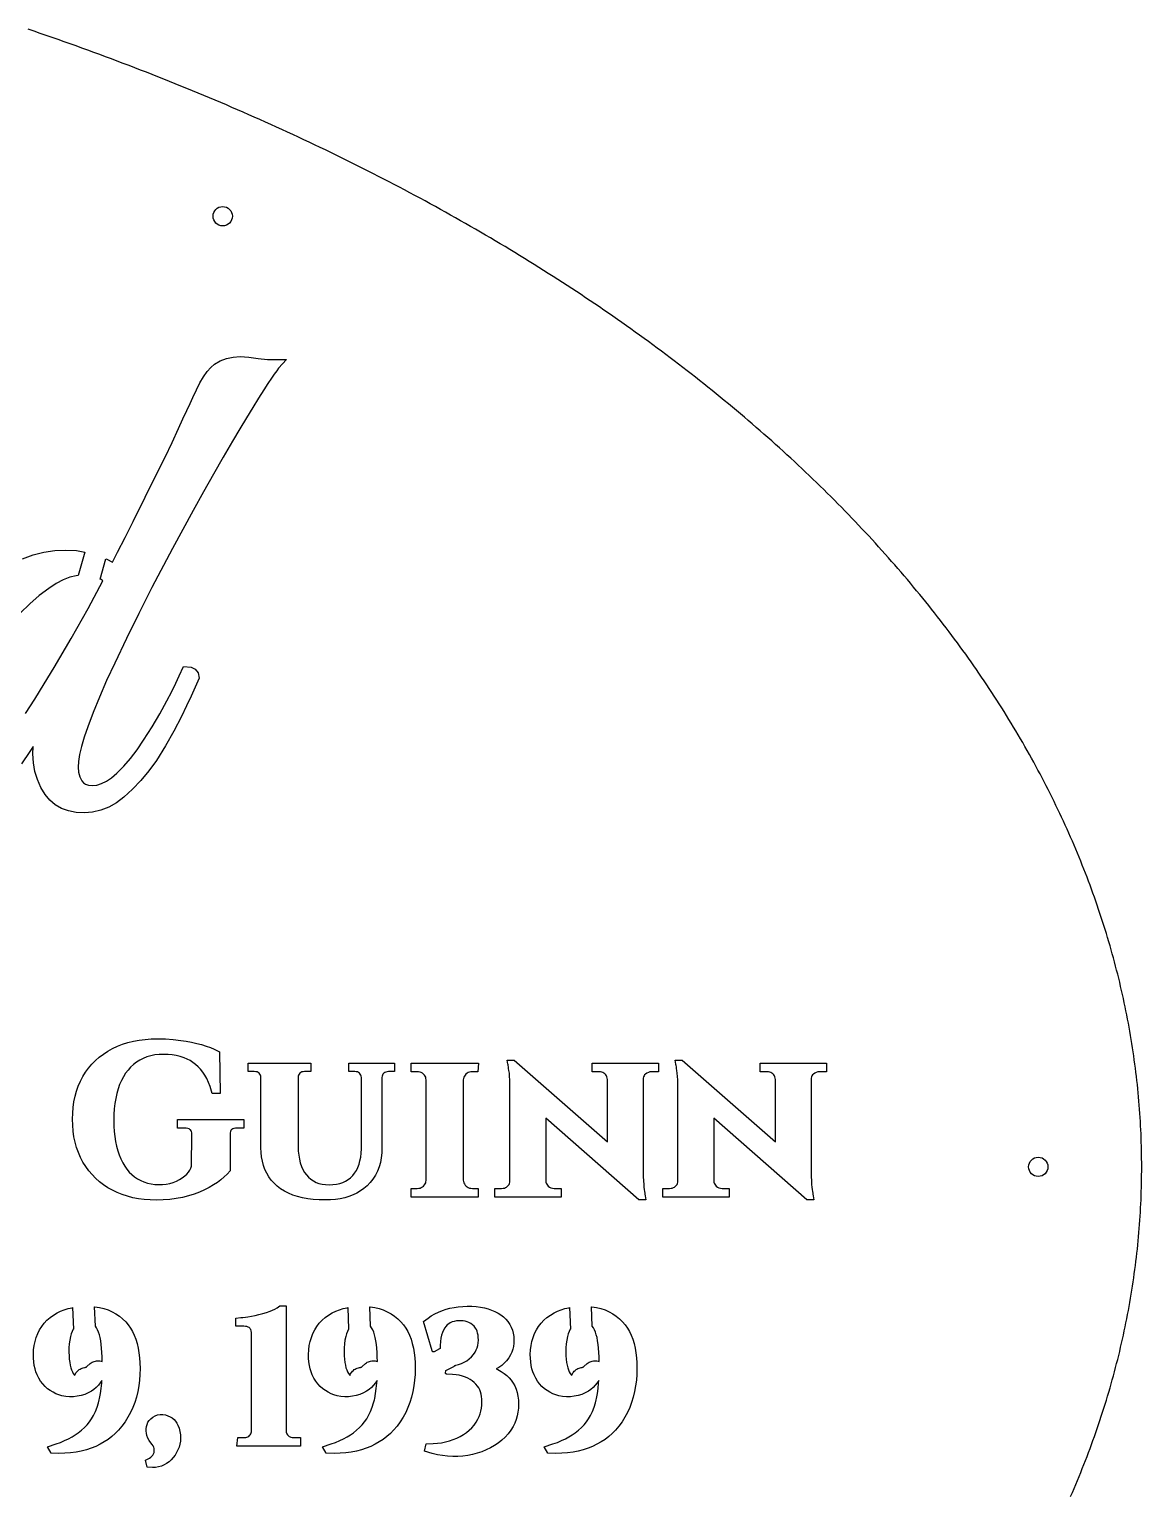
# Model space of a CAD drawing. Header units: inches. Extents: x 0 to 16, y 0 to 9.5.
# Drawn here: x 11.97 to 16, y 3.56 to 8.88 of the extents above; entities that cross this region are included whole.
import ezdxf

# ---------------------------------------------------------------- set-up
doc = ezdxf.new("R2010")
doc.units = ezdxf.units.IN
doc.header["$MEASUREMENT"] = 0
doc.layers.add('CUT', color=7, linetype='Continuous')

msp = doc.modelspace()

# ---------------------------------------------------------------- linework, layer by layer
at = {"layer": 'CUT'}
for points in [[(15.7424, 3.5543), (15.7487, 3.5687), (15.7549, 3.5832), (15.761, 3.5977), (15.7671, 3.6121), (15.7731, 3.6266), (15.779, 3.6411), (15.7848, 3.6557), (15.7905, 3.6702), (15.7962, 3.6847), (15.8018, 3.6993), (15.8073, 3.7138), (15.8128, 3.7284), (15.8181, 3.743), (15.8234, 3.7576), (15.8286, 3.7722), (15.8338, 3.7868), (15.8388, 3.8014), (15.8438, 3.816), (15.8487, 3.8306), (15.8535, 3.8453), (15.8583, 3.8599), (15.863, 3.8746), (15.8676, 3.8893), (15.8721, 3.904), (15.8765, 3.9186), (15.8809, 3.9333), (15.8852, 3.948), (15.8894, 3.9628), (15.8935, 3.9775), (15.8975, 3.9922), (15.9015, 4.0069), (15.9054, 4.0217), (15.9092, 4.0364), (15.913, 4.0512), (15.9166, 4.0659), (15.9202, 4.0807), (15.9237, 4.0955), (15.9271, 4.1103), (15.9305, 4.1251), (15.9337, 4.1399), (15.9369, 4.1547), (15.94, 4.1695), (15.9431, 4.1843), (15.946, 4.1991), (15.9489, 4.2139), (15.9517, 4.2288), (15.9544, 4.2436), (15.957, 4.2584), (15.9596, 4.2733), (15.9621, 4.2881), (15.9645, 4.303), (15.9668, 4.3178), (15.9691, 4.3327), (15.9712, 4.3476), (15.9733, 4.3624), (15.9753, 4.3773), (15.9773, 4.3922), (15.9791, 4.4071), (15.9809, 4.422), (15.9826, 4.4369), (15.9842, 4.4517), (15.9858, 4.4666), (15.9872, 4.4815), (15.9886, 4.4964), (15.9899, 4.5113), (15.9911, 4.5262), (15.9923, 4.5412), (15.9933, 4.5561), (15.9943, 4.571), (15.9952, 4.5859), (15.9961, 4.6008), (15.9968, 4.6157), (15.9975, 4.6306), (15.9981, 4.6456), (15.9986, 4.6605), (15.999, 4.6754), (15.9994, 4.6903), (15.9996, 4.7052), (15.9998, 4.7202), (16, 4.7351), (16, 4.75), (16, 4.7649), (15.9998, 4.7798), (15.9996, 4.7948), (15.9994, 4.8097), (15.999, 4.8246), (15.9986, 4.8395), (15.9981, 4.8544), (15.9975, 4.8694), (15.9968, 4.8843), (15.9961, 4.8992), (15.9952, 4.9141), (15.9943, 4.929), (15.9933, 4.9439), (15.9923, 4.9588), (15.9911, 4.9738), (15.9899, 4.9887), (15.9886, 5.0036), (15.9872, 5.0185), (15.9858, 5.0334), (15.9842, 5.0483), (15.9826, 5.0631), (15.9809, 5.078), (15.9791, 5.0929), (15.9773, 5.1078), (15.9753, 5.1227), (15.9733, 5.1376), (15.9712, 5.1524), (15.9691, 5.1673), (15.9668, 5.1822), (15.9645, 5.197), (15.9621, 5.2119), (15.9596, 5.2267), (15.957, 5.2416), (15.9544, 5.2564), (15.9517, 5.2712), (15.9489, 5.2861), (15.946, 5.3009), (15.9431, 5.3157), (15.94, 5.3305), (15.9369, 5.3453), (15.9337, 5.3601), (15.9305, 5.3749), (15.9271, 5.3897), (15.9237, 5.4045), (15.9202, 5.4193), (15.9166, 5.4341), (15.913, 5.4488), (15.9092, 5.4636), (15.9054, 5.4783), (15.9015, 5.4931), (15.8975, 5.5078), (15.8935, 5.5225), (15.8894, 5.5372), (15.8852, 5.552), (15.8809, 5.5667), (15.8765, 5.5814), (15.8721, 5.596), (15.8676, 5.6107), (15.863, 5.6254), (15.8583, 5.6401), (15.8535, 5.6547), (15.8487, 5.6694), (15.8438, 5.684), (15.8388, 5.6986), (15.8338, 5.7132), (15.8286, 5.7278), (15.8234, 5.7424), (15.8181, 5.757), (15.8128, 5.7716), (15.8073, 5.7862), (15.8018, 5.8007), (15.7962, 5.8153), (15.7905, 5.8298), (15.7848, 5.8443), (15.779, 5.8589), (15.7731, 5.8734), (15.7671, 5.8879), (15.761, 5.9023), (15.7549, 5.9168), (15.7487, 5.9313), (15.7424, 5.9457), (15.736, 5.9602), (15.7296, 5.9746), (15.7231, 5.989), (15.7165, 6.0034), (15.7098, 6.0178), (15.703, 6.0322), (15.6962, 6.0465), (15.6893, 6.0609), (15.6823, 6.0752), (15.6753, 6.0895), (15.6682, 6.1038), (15.661, 6.1181), (15.6537, 6.1324), (15.6463, 6.1467), (15.6389, 6.1609), (15.6314, 6.1752), (15.6238, 6.1894), (15.6162, 6.2036), (15.6085, 6.2178), (15.6006, 6.232), (15.5928, 6.2462), (15.5848, 6.2603), (15.5768, 6.2745), (15.5687, 6.2886), (15.5605, 6.3027), (15.5523, 6.3168), (15.5439, 6.3309), (15.5355, 6.345), (15.527, 6.359), (15.5185, 6.373), (15.5099, 6.3871), (15.5012, 6.4011), (15.4924, 6.415), (15.4836, 6.429), (15.4746, 6.443), (15.4656, 6.4569), (15.4566, 6.4708), (15.4474, 6.4847), (15.4382, 6.4986), (15.4289, 6.5125), (15.4196, 6.5263), (15.4101, 6.5401), (15.4006, 6.554), (15.391, 6.5677), (15.3814, 6.5815), (15.3717, 6.5953), (15.3619, 6.609), (15.352, 6.6227), (15.342, 6.6365), (15.332, 6.6501), (15.3219, 6.6638), (15.3118, 6.6775), (15.3015, 6.6911), (15.2912, 6.7047), (15.2808, 6.7183), (15.2704, 6.7319), (15.2599, 6.7454), (15.2493, 6.7589), (15.2386, 6.7725), (15.2279, 6.7859), (15.2171, 6.7994), (15.2062, 6.8129), (15.1952, 6.8263), (15.1842, 6.8397), (15.1731, 6.8531), (15.162, 6.8665), (15.1507, 6.8798), (15.1394, 6.8931), (15.1281, 6.9065), (15.1166, 6.9197), (15.1051, 6.933), (15.0935, 6.9462), (15.0819, 6.9595), (15.0701, 6.9727), (15.0583, 6.9858), (15.0465, 6.999), (15.0345, 7.0121), (15.0225, 7.0252), (15.0105, 7.0383), (14.9983, 7.0514), (14.9861, 7.0644), (14.9738, 7.0775), (14.9615, 7.0905), (14.9491, 7.1034), (14.9366, 7.1164), (14.924, 7.1293), (14.9114, 7.1422), (14.8987, 7.1551), (14.8859, 7.1679), (14.8731, 7.1808), (14.8602, 7.1936), (14.8473, 7.2064), (14.8342, 7.2191), (14.8211, 7.2319), (14.808, 7.2446), (14.7947, 7.2573), (14.7814, 7.2699), (14.7681, 7.2826), (14.7546, 7.2952), (14.7411, 7.3078), (14.7276, 7.3203), (14.7139, 7.3329), (14.7002, 7.3454), (14.6865, 7.3579), (14.6726, 7.3703), (14.6587, 7.3828), (14.6448, 7.3952), (14.6307, 7.4075), (14.6166, 7.4199), (14.6025, 7.4322), (14.5883, 7.4445), (14.574, 7.4568), (14.5596, 7.4691), (14.5452, 7.4813), (14.5307, 7.4935), (14.5162, 7.5056), (14.5016, 7.5178), (14.4869, 7.5299), (14.4721, 7.542), (14.4573, 7.554), (14.4425, 7.5661), (14.4275, 7.5781), (14.4125, 7.59), (14.3975, 7.602), (14.3824, 7.6139), (14.3672, 7.6258), (14.3519, 7.6377), (14.3366, 7.6495), (14.3212, 7.6613), (14.3058, 7.6731), (14.2903, 7.6848), (14.2747, 7.6966), (14.2591, 7.7082), (14.2434, 7.7199), (14.2277, 7.7315), (14.2119, 7.7431), (14.196, 7.7547), (14.1801, 7.7663), (14.1641, 7.7778), (14.1481, 7.7892), (14.1319, 7.8007), (14.1158, 7.8121), (14.0995, 7.8235), (14.0832, 7.8349), (14.0669, 7.8462), (14.0505, 7.8575), (14.034, 7.8688), (14.0175, 7.88), (14.0009, 7.8912), (13.9842, 7.9024), (13.9675, 7.9136), (13.9508, 7.9247), (13.9339, 7.9358), (13.917, 7.9468), (13.9001, 7.9578), (13.8831, 7.9688), (13.866, 7.9798), (13.8489, 7.9907), (13.8317, 8.0016), (13.8145, 8.0125), (13.7972, 8.0233), (13.7799, 8.0341), (13.7625, 8.0449), (13.745, 8.0556), (13.7275, 8.0663), (13.7099, 8.077), (13.6923, 8.0876), (13.6746, 8.0982), (13.6569, 8.1088), (13.6391, 8.1193), (13.6212, 8.1298), (13.6033, 8.1403), (13.5853, 8.1507), (13.5673, 8.1611), (13.5492, 8.1715), (13.5311, 8.1818), (13.5129, 8.1921), (13.4947, 8.2024), (13.4764, 8.2126), (13.458, 8.2228), (13.4396, 8.233), (13.4212, 8.2431), (13.4027, 8.2532), (13.3841, 8.2632), (13.3655, 8.2733), (13.3468, 8.2833), (13.3281, 8.2932), (13.3093, 8.3031), (13.2905, 8.313), (13.2716, 8.3229), (13.2527, 8.3327), (13.2337, 8.3425), (13.2147, 8.3522), (13.1956, 8.3619), (13.1764, 8.3716), (13.1573, 8.3812), (13.138, 8.3908), (13.1187, 8.4004), (13.0994, 8.4099), (13.08, 8.4194), (13.0606, 8.4289), (13.0411, 8.4383), (13.0215, 8.4477), (13.0019, 8.457), (12.9823, 8.4664), (12.9626, 8.4756), (12.9429, 8.4849), (12.9231, 8.4941), (12.9033, 8.5032), (12.8834, 8.5124), (12.8634, 8.5215), (12.8435, 8.5305), (12.8234, 8.5395), (12.8034, 8.5485), (12.7832, 8.5574), (12.7631, 8.5663), (12.7429, 8.5752), (12.7226, 8.584), (12.7023, 8.5928), (12.6819, 8.6016), (12.6615, 8.6103), (12.6411, 8.619), (12.6206, 8.6276), (12.6, 8.6362), (12.5795, 8.6448), (12.5588, 8.6533), (12.5382, 8.6618), (12.5174, 8.6702), (12.4967, 8.6786), (12.4759, 8.687), (12.455, 8.6953), (12.4341, 8.7036), (12.4132, 8.7119), (12.3922, 8.7201), (12.3712, 8.7283), (12.3501, 8.7364), (12.329, 8.7445), (12.3078, 8.7525), (12.2866, 8.7606), (12.2654, 8.7685), (12.2441, 8.7765), (12.2228, 8.7844), (12.2014, 8.7922), (12.18, 8.8), (12.1585, 8.8078), (12.137, 8.8156), (12.1155, 8.8233), (12.0939, 8.8309), (12.0723, 8.8385), (12.0507, 8.8461), (12.029, 8.8536), (12.0073, 8.8611), (11.9855, 8.8686), (11.9637, 8.876)], [(11.9543, 6.3946), (11.9872, 6.4461), (12.0218, 6.5016), (12.058, 6.5613), (12.1195, 6.6663), (12.1804, 6.7752), (12.2342, 6.876), (12.228, 6.8805), (12.2249, 6.882), (12.2455, 6.9556), (12.2488, 6.9542), (12.2689, 6.9437), (12.2877, 6.9794), (12.3152, 7.033), (12.3438, 7.0904), (12.3876, 7.1791), (12.4315, 7.2671), (12.4595, 7.3239), (12.4853, 7.3775), (12.5087, 7.428), (12.5245, 7.4625), (12.5384, 7.4928), (12.5503, 7.5187), (12.5603, 7.5402), (12.5732, 7.5687), (12.5862, 7.5941), (12.5991, 7.616), (12.6121, 7.6345), (12.6254, 7.6497), (12.639, 7.6614), (12.6597, 7.6735), (12.6822, 7.6821), (12.7064, 7.6872), (12.7321, 7.6888), (12.7638, 7.6871), (12.7975, 7.6822), (12.8308, 7.6782), (12.8995, 7.6788), (12.8709, 7.6464), (12.8643, 7.6378), (12.8556, 7.6256), (12.845, 7.61), (12.8324, 7.591), (12.8179, 7.5687), (12.7986, 7.5383), (12.7776, 7.5044), (12.755, 7.4671), (12.7307, 7.4264), (12.7047, 7.3822), (12.6707, 7.3235), (12.6355, 7.2621), (12.5992, 7.1979), (12.5617, 7.131), (12.4864, 6.9929), (12.4123, 6.8515), (12.3647, 6.7575), (12.3196, 6.6661), (12.2771, 6.5773), (12.2479, 6.5137), (12.2219, 6.454), (12.1992, 6.3983), (12.1797, 6.3465), (12.1669, 6.3087), (12.157, 6.2751), (12.15, 6.2456), (12.1458, 6.2204), (12.1445, 6.1998), (12.146, 6.181), (12.1504, 6.1646), (12.1574, 6.1504), (12.1637, 6.1429), (12.1716, 6.1378), (12.182, 6.1344), (12.1955, 6.1332), (12.2122, 6.1348), (12.2294, 6.1399), (12.2473, 6.1486), (12.2659, 6.1612), (12.2852, 6.1778), (12.31, 6.203), (12.3344, 6.2313), (12.3584, 6.2628), (12.3821, 6.2974), (12.4125, 6.3457), (12.4407, 6.3935), (12.4665, 6.4407), (12.4839, 6.4741), (12.4988, 6.5043), (12.5113, 6.5309), (12.5261, 6.5651), (12.5539, 6.5621), (12.5694, 6.5551), (12.5801, 6.5418), (12.5837, 6.5228), (12.5691, 6.4895), (12.5545, 6.4574), (12.538, 6.4221), (12.5195, 6.3834), (12.492, 6.3299), (12.4615, 6.2768), (12.4281, 6.2242), (12.4011, 6.1863), (12.3724, 6.1513), (12.3421, 6.1194), (12.3102, 6.0905), (12.2833, 6.0704), (12.2554, 6.0546), (12.2267, 6.0432), (12.1972, 6.0363), (12.1673, 6.034), (12.1372, 6.0357), (12.1096, 6.0411), (12.0843, 6.0503), (12.0617, 6.0632), (12.0418, 6.0799), (12.0251, 6.1), (12.0091, 6.1265), (11.9967, 6.1546), (11.9879, 6.1844), (11.9826, 6.2157), (11.9809, 6.2485), (11.9816, 6.2731), (11.9817, 6.2748), (11.9697, 6.2569), (11.9389, 6.2122)], [(11.9427, 6.9555), (11.9813, 6.9693), (12.0204, 6.9792), (12.06, 6.9851), (12.1001, 6.9871), (12.1386, 6.985), (12.1692, 6.98), (12.1453, 6.8945), (12.1378, 6.8939), (12.1149, 6.8884), (12.0907, 6.879), (12.0651, 6.8657), (12.0384, 6.8483), (12.0038, 6.822), (11.969, 6.7919), (11.9342, 6.7581)]]:
    msp.add_lwpolyline(points, dxfattribs=at)
for points in [[(12.6957, 4.8677), (12.6957, 4.7361), (12.6843, 4.7231), (12.6741, 4.7132), (12.6624, 4.7035), (12.6494, 4.6938), (12.635, 4.6842), (12.6191, 4.6749), (12.6021, 4.6663), (12.584, 4.6584), (12.5648, 4.6512), (12.5444, 4.6447), (12.5229, 4.6391), (12.5005, 4.6348), (12.4771, 4.6317), (12.4529, 4.6298), (12.4278, 4.6292), (12.4055, 4.6298), (12.384, 4.6314), (12.3631, 4.6342), (12.3428, 4.6381), (12.3233, 4.6431), (12.3044, 4.6492), (12.2862, 4.6565), (12.2688, 4.6649), (12.2521, 4.6743), (12.2364, 4.6847), (12.2216, 4.6961), (12.2078, 4.7084), (12.1949, 4.7217), (12.183, 4.7359), (12.1721, 4.751), (12.1621, 4.7671), (12.1532, 4.784), (12.1455, 4.8017), (12.139, 4.8201), (12.1337, 4.8392), (12.1296, 4.859), (12.1267, 4.8795), (12.1249, 4.9007), (12.1243, 4.9226), (12.1249, 4.9445), (12.1266, 4.9656), (12.1295, 4.9861), (12.1336, 5.0058), (12.1389, 5.0248), (12.1453, 5.0431), (12.1529, 5.0606), (12.1617, 5.0774), (12.1717, 5.0933), (12.1826, 5.1083), (12.1945, 5.1224), (12.2075, 5.1356), (12.2214, 5.1478), (12.2364, 5.1591), (12.2523, 5.1695), (12.2692, 5.1789), (12.287, 5.1873), (12.3056, 5.1945), (12.3249, 5.2006), (12.3449, 5.2056), (12.3657, 5.2095), (12.3872, 5.2123), (12.4094, 5.2139), (12.4324, 5.2145), (12.461, 5.2138), (12.489, 5.2119), (12.5165, 5.2086), (12.5366, 5.2054), (12.5558, 5.2018), (12.5743, 5.1978), (12.5921, 5.1932), (12.6088, 5.1883), (12.6242, 5.1829), (12.6383, 5.177), (12.6571, 5.1675), (12.6589, 5.0162), (12.6309, 5.0162), (12.6232, 5.0412), (12.6175, 5.0562), (12.6111, 5.0699), (12.6042, 5.0825), (12.5966, 5.0938), (12.5884, 5.104), (12.5795, 5.1132), (12.5703, 5.1215), (12.5606, 5.1288), (12.5504, 5.1352), (12.5399, 5.1408), (12.5288, 5.1454), (12.5149, 5.1499), (12.5005, 5.1535), (12.4859, 5.1561), (12.4709, 5.1576), (12.4555, 5.1581), (12.4389, 5.1575), (12.4232, 5.1558), (12.4083, 5.1528), (12.3941, 5.1488), (12.3808, 5.1436), (12.3682, 5.1373), (12.3564, 5.1298), (12.3452, 5.1212), (12.3349, 5.1117), (12.3254, 5.1012), (12.3166, 5.0896), (12.3087, 5.077), (12.3015, 5.0633), (12.2951, 5.0485), (12.2896, 5.0328), (12.2848, 5.016), (12.281, 4.9983), (12.2779, 4.9797), (12.2757, 4.9601), (12.2744, 4.9395), (12.274, 4.918), (12.2744, 4.8977), (12.2756, 4.8783), (12.2776, 4.8596), (12.2805, 4.8418), (12.2841, 4.8247), (12.2885, 4.8085), (12.2937, 4.793), (12.2996, 4.7785), (12.3062, 4.7651), (12.3135, 4.7528), (12.3215, 4.7415), (12.3301, 4.7312), (12.3394, 4.7219), (12.3494, 4.7136), (12.36, 4.7064), (12.3713, 4.7002), (12.3832, 4.6952), (12.3958, 4.6912), (12.4091, 4.6882), (12.4231, 4.6864), (12.4379, 4.6856), (12.451, 4.6861), (12.4639, 4.6877), (12.4766, 4.6902), (12.4891, 4.6938), (12.501, 4.6984), (12.512, 4.7039), (12.5223, 4.7102), (12.5318, 4.7174), (12.5384, 4.7237), (12.5442, 4.7304), (12.5492, 4.7377), (12.5533, 4.7454), (12.5561, 4.7523), (12.5568, 4.8675), (12.5565, 4.8734), (12.5555, 4.8778), (12.554, 4.8812), (12.5521, 4.8838), (12.5497, 4.8859), (12.5465, 4.8877), (12.5421, 4.8892), (12.5364, 4.8902), (12.5292, 4.8906), (12.5052, 4.8906), (12.5052, 4.9223), (12.7458, 4.9223), (12.7458, 4.8906), (12.7226, 4.8906), (12.7152, 4.8902), (12.7095, 4.8892), (12.7051, 4.8877), (12.7019, 4.8859), (12.6997, 4.8839), (12.698, 4.8814), (12.6967, 4.8782), (12.6959, 4.8739)], [(12.9442, 4.7919), (12.9466, 4.7775), (12.95, 4.7641), (12.9542, 4.7518), (12.9594, 4.7404), (12.9654, 4.73), (12.9723, 4.7205), (12.98, 4.7121), (12.9884, 4.7049), (12.9974, 4.6988), (13.0071, 4.6938), (13.0176, 4.6899), (13.029, 4.6871), (13.0413, 4.6854), (13.0544, 4.6848), (13.0682, 4.6854), (13.0811, 4.687), (13.093, 4.6897), (13.104, 4.6934), (13.1141, 4.6982), (13.1235, 4.7039), (13.132, 4.7107), (13.1399, 4.7186), (13.1469, 4.7275), (13.1531, 4.7372), (13.1584, 4.7479), (13.1628, 4.7594), (13.1663, 4.772), (13.1689, 4.7855), (13.1705, 4.8001), (13.1712, 4.8157), (13.1712, 5.0737), (13.1705, 5.0787), (13.1691, 5.0828), (13.167, 5.0864), (13.1642, 5.0896), (13.1607, 5.0923), (13.157, 5.0941), (13.153, 5.0952), (13.148, 5.0957), (13.1479, 5.0957), (13.1461, 5.0957), (13.1431, 5.0957), (13.1401, 5.0957), (13.1383, 5.0957), (13.1257, 5.0957), (13.1257, 5.1266), (13.2915, 5.1266), (13.2915, 5.0957), (13.279, 5.0957), (13.2773, 5.0957), (13.2745, 5.0957), (13.2717, 5.0957), (13.2701, 5.0957), (13.27, 5.0957), (13.2645, 5.0952), (13.2601, 5.094), (13.2562, 5.0921), (13.2525, 5.0894), (13.2496, 5.0863), (13.2477, 5.083), (13.2465, 5.0791), (13.2461, 5.074), (13.2461, 4.8199), (13.2454, 4.8013), (13.2434, 4.7833), (13.2401, 4.7662), (13.2355, 4.7498), (13.2294, 4.7342), (13.2221, 4.7196), (13.2133, 4.7058), (13.2032, 4.693), (13.1918, 4.6811), (13.1805, 4.6713), (13.1682, 4.6625), (13.1551, 4.6548), (13.1411, 4.6481), (13.1264, 4.6425), (13.1108, 4.638), (13.0944, 4.6345), (13.0772, 4.632), (13.0593, 4.6305), (13.0406, 4.63), (13.0182, 4.6305), (12.997, 4.6319), (12.9768, 4.6344), (12.9577, 4.6378), (12.9397, 4.6423), (12.9228, 4.6478), (12.9069, 4.6543), (12.8922, 4.6619), (12.8786, 4.6706), (12.8662, 4.6803), (12.855, 4.6909), (12.8449, 4.7022), (12.8361, 4.7144), (12.8284, 4.7273), (12.8219, 4.7409), (12.8166, 4.7553), (12.8125, 4.7703), (12.8096, 4.786), (12.8078, 4.8023), (12.8073, 4.8191), (12.8073, 5.0737), (12.8066, 5.0787), (12.8052, 5.0828), (12.8031, 5.0864), (12.8003, 5.0896), (12.7968, 5.0922), (12.793, 5.0941), (12.7888, 5.0952), (12.7833, 5.0957), (12.7832, 5.0957), (12.7814, 5.0957), (12.7784, 5.0957), (12.7754, 5.0957), (12.7736, 5.0957), (12.761, 5.0957), (12.761, 5.1266), (12.9878, 5.1266), (12.9878, 5.0957), (12.9752, 5.0957), (12.9734, 5.0957), (12.9704, 5.0957), (12.9674, 5.0957), (12.9656, 5.0957), (12.9655, 5.0957), (12.96, 5.0952), (12.9557, 5.0941), (12.952, 5.0922), (12.9485, 5.0896), (12.9458, 5.0865), (12.9439, 5.0831), (12.9427, 5.0792), (12.9423, 5.074), (12.9423, 4.8241), (12.9428, 4.8074)], [(13.3736, 4.6717), (13.3792, 4.6721), (13.3839, 4.6731), (13.3884, 4.6749), (13.3926, 4.6773), (13.3967, 4.6805), (13.4002, 4.6842), (13.4027, 4.6879), (13.4045, 4.6918), (13.4055, 4.696), (13.4059, 4.701), (13.4059, 5.0656), (13.4055, 5.071), (13.4044, 5.0753), (13.4027, 5.0792), (13.4002, 5.0828), (13.3968, 5.0863), (13.3928, 5.0894), (13.3885, 5.0918), (13.3839, 5.0935), (13.3788, 5.0945), (13.3728, 5.0949), (13.3727, 5.0949), (13.3711, 5.0949), (13.3686, 5.0949), (13.366, 5.0949), (13.3645, 5.0949), (13.3519, 5.0949), (13.3519, 5.1266), (13.5962, 5.1266), (13.593, 5.0949), (13.5817, 5.0949), (13.5804, 5.0949), (13.574, 5.0949), (13.5681, 5.0945), (13.5631, 5.0935), (13.5586, 5.0918), (13.5544, 5.0895), (13.5505, 5.0864), (13.5472, 5.0829), (13.5446, 5.0792), (13.5428, 5.0751), (13.5415, 5.0706), (13.5409, 5.0653), (13.5409, 4.7013), (13.5415, 4.6963), (13.5428, 4.692), (13.5446, 4.688), (13.5472, 4.6841), (13.5507, 4.6804), (13.5546, 4.6773), (13.5587, 4.6749), (13.5632, 4.6732), (13.5682, 4.6721), (13.5741, 4.6717), (13.5949, 4.6717), (13.5949, 4.64), (13.3519, 4.64), (13.3519, 4.6717)], [(13.6793, 4.6717), (13.6849, 4.6721), (13.6896, 4.6731), (13.6939, 4.6747), (13.6979, 4.6769), (13.7016, 4.6798), (13.7047, 4.6831), (13.7071, 4.6865), (13.7087, 4.6902), (13.7097, 4.6944), (13.7101, 4.6995), (13.7101, 5.0374), (13.7099, 5.0524), (13.7095, 5.066), (13.7087, 5.0783), (13.7077, 5.0894), (13.7063, 5.0994), (13.7052, 5.1066), (13.7042, 5.1127), (13.7035, 5.1174), (13.7029, 5.1208), (13.7026, 5.1228), (13.7003, 5.1374), (13.7258, 5.1374), (14.0632, 4.8408), (14.0632, 5.0669), (14.0626, 5.0719), (14.0614, 5.0761), (14.0597, 5.08), (14.0573, 5.0836), (14.0542, 5.0869), (14.0507, 5.0898), (14.0468, 5.092), (14.0427, 5.0935), (14.038, 5.0945), (14.0324, 5.0949), (14.032, 5.0949), (14.0299, 5.0949), (14.0262, 5.0949), (14.0226, 5.0949), (14.0204, 5.0949), (14.0077, 5.0949), (14.0077, 5.1266), (14.2483, 5.1266), (14.2483, 5.0949), (14.2356, 5.0949), (14.2334, 5.0949), (14.2298, 5.0949), (14.2261, 5.0949), (14.2239, 5.0949), (14.2237, 5.0949), (14.2171, 5.0943), (14.2116, 5.0928), (14.2064, 5.0903), (14.2014, 5.0866), (14.1982, 5.0834), (14.1959, 5.0799), (14.1942, 5.0763), (14.1932, 5.0722), (14.1928, 5.0671), (14.1928, 4.7323), (14.193, 4.7152), (14.1936, 4.6998), (14.1947, 4.6858), (14.1956, 4.6764), (14.1966, 4.6681), (14.1975, 4.661), (14.1984, 4.6551), (14.1993, 4.6503), (14.1999, 4.6468), (14.2002, 4.6447), (14.2028, 4.63), (14.177, 4.63), (13.8397, 4.927), (13.8397, 4.6997), (13.8403, 4.6948), (13.8414, 4.6906), (13.8432, 4.6867), (13.8457, 4.6832), (13.8488, 4.6799), (13.8536, 4.6762), (13.8586, 4.6738), (13.864, 4.6723), (13.8706, 4.6717), (13.8952, 4.6717), (13.8952, 4.64), (13.6553, 4.64), (13.6553, 4.6717)], [(14.2882, 4.6717), (14.2938, 4.6721), (14.2985, 4.6731), (14.3028, 4.6747), (14.3068, 4.6769), (14.3105, 4.6798), (14.3136, 4.6831), (14.3159, 4.6865), (14.3176, 4.6902), (14.3186, 4.6944), (14.319, 4.6995), (14.319, 5.0374), (14.3188, 5.0524), (14.3184, 5.066), (14.3176, 5.0783), (14.3166, 5.0894), (14.3152, 5.0994), (14.3141, 5.1066), (14.3131, 5.1127), (14.3124, 5.1174), (14.3118, 5.1208), (14.3115, 5.1228), (14.3092, 5.1374), (14.3347, 5.1374), (14.6721, 4.8408), (14.6721, 5.0669), (14.6715, 5.0719), (14.6703, 5.0761), (14.6686, 5.08), (14.6662, 5.0836), (14.6631, 5.0869), (14.6596, 5.0898), (14.6557, 5.092), (14.6516, 5.0935), (14.6469, 5.0945), (14.6413, 5.0949), (14.6409, 5.0949), (14.6388, 5.0949), (14.6351, 5.0949), (14.6315, 5.0949), (14.6293, 5.0949), (14.6166, 5.0949), (14.6166, 5.1266), (14.8572, 5.1266), (14.8572, 5.0949), (14.8445, 5.0949), (14.8423, 5.0949), (14.8387, 5.0949), (14.835, 5.0949), (14.8328, 5.0949), (14.8326, 5.0949), (14.826, 5.0943), (14.8205, 5.0928), (14.8153, 5.0903), (14.8103, 5.0866), (14.8071, 5.0834), (14.8048, 5.0799), (14.8031, 5.0763), (14.8021, 5.0722), (14.8017, 5.0671), (14.8017, 4.7323), (14.8019, 4.7152), (14.8025, 4.6998), (14.8036, 4.6858), (14.8045, 4.6764), (14.8055, 4.6681), (14.8064, 4.661), (14.8073, 4.6551), (14.8082, 4.6503), (14.8088, 4.6468), (14.8091, 4.6447), (14.8117, 4.63), (14.7859, 4.63), (14.4486, 4.927), (14.4486, 4.6997), (14.4492, 4.6948), (14.4503, 4.6906), (14.4521, 4.6867), (14.4546, 4.6832), (14.4577, 4.6799), (14.4625, 4.6762), (14.4675, 4.6738), (14.4729, 4.6723), (14.4795, 4.6717), (14.5041, 4.6717), (14.5041, 4.64), (14.2642, 4.64), (14.2642, 4.6717)], [(12.0644, 3.7449), (12.0805, 3.7508), (12.0955, 3.757), (12.1094, 3.7636), (12.1224, 3.7705), (12.1342, 3.7778), (12.1451, 3.7854), (12.1567, 3.7948), (12.1674, 3.8046), (12.177, 3.8148), (12.1857, 3.8254), (12.1934, 3.8365), (12.2001, 3.848), (12.2072, 3.8626), (12.2133, 3.8779), (12.2184, 3.8938), (12.221, 3.9044), (12.2225, 3.9104), (12.2256, 3.9277), (12.228, 3.9459), (12.2299, 3.9649), (12.2306, 3.9754), (12.2248, 3.9665), (12.2179, 3.9579), (12.2103, 3.9501), (12.202, 3.943), (12.1929, 3.9367), (12.1811, 3.9301), (12.1685, 3.9247), (12.1553, 3.9206), (12.1416, 3.9177), (12.1275, 3.9162), (12.1135, 3.9161), (12.0995, 3.9173), (12.0857, 3.92), (12.0746, 3.9231), (12.0639, 3.9273), (12.0535, 3.9323), (12.0435, 3.9383), (12.0338, 3.9453), (12.0246, 3.9534), (12.0161, 3.9624), (12.0086, 3.9725), (12.0018, 3.9835), (11.996, 3.9954), (11.9918, 4.0062), (11.9884, 4.0176), (11.9857, 4.0297), (11.9839, 4.0423), (11.9828, 4.0556), (11.9824, 4.0696), (11.9832, 4.0859), (11.9852, 4.1015), (11.9883, 4.1166), (11.9926, 4.1312), (11.998, 4.1451), (12.0046, 4.1585), (12.0124, 4.1712), (12.0214, 4.1829), (12.0315, 4.1938), (12.0428, 4.2037), (12.0551, 4.2126), (12.0685, 4.2206), (12.0809, 4.2266), (12.0941, 4.2318), (12.1079, 4.236), (12.1224, 4.2392), (12.1245, 4.2396), (12.1275, 4.1617), (12.127, 4.1609), (12.1231, 4.1532), (12.1198, 4.1445), (12.1171, 4.1349), (12.1144, 4.1217), (12.1125, 4.1078), (12.1114, 4.0934), (12.111, 4.0784), (12.1115, 4.0649), (12.1124, 4.0523), (12.1139, 4.0409), (12.1157, 4.0306), (12.118, 4.0216), (12.1206, 4.0136), (12.1236, 4.0066), (12.1269, 4.0006), (12.1304, 3.9957), (12.1326, 3.9933), (12.1331, 3.9949), (12.1347, 3.9987), (12.1367, 4.0023), (12.1391, 4.0058), (12.1418, 4.0089), (12.1447, 4.0119), (12.148, 4.0145), (12.1515, 4.0167), (12.1551, 4.0186), (12.159, 4.0202), (12.163, 4.0214), (12.1671, 4.0222), (12.1702, 4.0226), (12.1716, 4.023), (12.1738, 4.0239), (12.1756, 4.0249), (12.1766, 4.0256), (12.1887, 4.0362), (12.1919, 4.0388), (12.1955, 4.0411), (12.1992, 4.0431), (12.2031, 4.0446), (12.2071, 4.0458), (12.2112, 4.0465), (12.2154, 4.0469), (12.2196, 4.0468), (12.2238, 4.0463), (12.2279, 4.0455), (12.2318, 4.0442), (12.2321, 4.0441), (12.2316, 4.0608), (12.2308, 4.0768), (12.2296, 4.0918), (12.2281, 4.1058), (12.2263, 4.1188), (12.2241, 4.1307), (12.2215, 4.1413), (12.2184, 4.1508), (12.215, 4.159), (12.2111, 4.1661), (12.2071, 4.1718), (12.2044, 4.2422), (12.2057, 4.2421), (12.2223, 4.2395), (12.2383, 4.2357), (12.2534, 4.2308), (12.2678, 4.2247), (12.2814, 4.2173), (12.2941, 4.2088), (12.306, 4.1992), (12.3169, 4.1883), (12.3261, 4.1774), (12.3344, 4.1655), (12.3418, 4.1528), (12.3482, 4.1391), (12.3538, 4.1245), (12.3585, 4.1091), (12.3623, 4.0929), (12.3652, 4.0758), (12.3673, 4.0578), (12.3686, 4.0389), (12.369, 4.0192), (12.3685, 3.9974), (12.3669, 3.976), (12.3642, 3.9552), (12.3604, 3.9348), (12.3556, 3.9149), (12.3497, 3.8955), (12.3427, 3.8768), (12.3345, 3.8588), (12.3253, 3.8416), (12.3149, 3.8252), (12.3034, 3.8096), (12.2908, 3.7949), (12.2791, 3.7829), (12.2665, 3.7718), (12.2531, 3.7616), (12.239, 3.7522), (12.224, 3.7437), (12.2083, 3.7361), (12.1918, 3.7293), (12.1744, 3.7234), (12.1561, 3.7187), (12.1371, 3.715), (12.1172, 3.7124), (12.0966, 3.711), (12.0751, 3.7106), (12.0464, 3.7114), (12.033, 3.7348)], [(12.9502, 3.737), (12.7199, 3.737), (12.723, 3.7678), (12.7477, 3.7678), (12.7524, 3.7681), (12.7562, 3.769), (12.7597, 3.7704), (12.7629, 3.7724), (12.7661, 3.7752), (12.7688, 3.7783), (12.7709, 3.7816), (12.7723, 3.7849), (12.7731, 3.7885), (12.7734, 3.7929), (12.7734, 4.1418), (12.7731, 4.1493), (12.7721, 4.1551), (12.7706, 4.1596), (12.7688, 4.1628), (12.7667, 4.1652), (12.764, 4.1673), (12.7606, 4.169), (12.7565, 4.1704), (12.7517, 4.1712), (12.7457, 4.1716), (12.7164, 4.1716), (12.7164, 4.2011), (12.7342, 4.203), (12.7421, 4.204), (12.7507, 4.205), (12.76, 4.2063), (12.773, 4.2083), (12.7863, 4.2109), (12.7999, 4.2139), (12.8136, 4.2175), (12.827, 4.2216), (12.8402, 4.2263), (12.8494, 4.2302), (12.8579, 4.2343), (12.8657, 4.2388), (12.8762, 4.2458), (12.8986, 4.2458), (12.8986, 3.7922), (12.899, 3.7879), (12.8998, 3.7844), (12.9012, 3.7812), (12.9033, 3.7781), (12.9061, 3.7751), (12.9094, 3.7724), (12.9127, 3.7704), (12.9162, 3.769), (12.9199, 3.7681), (12.9244, 3.7678), (12.9502, 3.7678)], [(13.0619, 3.7449), (13.0779, 3.7508), (13.0929, 3.757), (13.1069, 3.7636), (13.1198, 3.7705), (13.1317, 3.7778), (13.1425, 3.7854), (13.1542, 3.7948), (13.1648, 3.8046), (13.1745, 3.8148), (13.1831, 3.8254), (13.1908, 3.8365), (13.1975, 3.848), (13.2046, 3.8626), (13.2107, 3.8779), (13.2158, 3.8938), (13.2185, 3.9044), (13.22, 3.9104), (13.2231, 3.9277), (13.2255, 3.9459), (13.2273, 3.9649), (13.228, 3.9754), (13.2222, 3.9665), (13.2154, 3.9579), (13.2078, 3.9501), (13.1994, 3.943), (13.1904, 3.9367), (13.1785, 3.9301), (13.166, 3.9247), (13.1528, 3.9206), (13.139, 3.9177), (13.125, 3.9162), (13.111, 3.9161), (13.097, 3.9173), (13.0831, 3.92), (13.0721, 3.9231), (13.0613, 3.9273), (13.051, 3.9323), (13.041, 3.9383), (13.0313, 3.9453), (13.022, 3.9534), (13.0136, 3.9624), (13.006, 3.9725), (12.9993, 3.9835), (12.9934, 3.9954), (12.9892, 4.0062), (12.9858, 4.0176), (12.9832, 4.0297), (12.9813, 4.0423), (12.9802, 4.0556), (12.9799, 4.0696), (12.9807, 4.0859), (12.9826, 4.1015), (12.9857, 4.1166), (12.99, 4.1312), (12.9954, 4.1451), (13.0021, 4.1585), (13.0099, 4.1712), (13.0189, 4.1829), (13.029, 4.1938), (13.0402, 4.2037), (13.0526, 4.2126), (13.0659, 4.2206), (13.0784, 4.2266), (13.0915, 4.2318), (13.1053, 4.236), (13.1199, 4.2392), (13.1219, 4.2396), (13.1249, 4.1617), (13.1245, 4.1609), (13.1206, 4.1532), (13.1172, 4.1445), (13.1146, 4.1349), (13.1119, 4.1217), (13.11, 4.1078), (13.1088, 4.0934), (13.1084, 4.0784), (13.1089, 4.0649), (13.1099, 4.0523), (13.1113, 4.0409), (13.1132, 4.0306), (13.1154, 4.0216), (13.1181, 4.0136), (13.1211, 4.0066), (13.1243, 4.0006), (13.1278, 3.9957), (13.13, 3.9933), (13.1305, 3.9949), (13.1322, 3.9987), (13.1342, 4.0023), (13.1365, 4.0058), (13.1392, 4.0089), (13.1422, 4.0119), (13.1454, 4.0145), (13.1489, 4.0167), (13.1526, 4.0186), (13.1564, 4.0202), (13.1604, 4.0214), (13.1645, 4.0222), (13.1676, 4.0226), (13.169, 4.023), (13.1712, 4.0239), (13.173, 4.0249), (13.1741, 4.0256), (13.1861, 4.0362), (13.1894, 4.0388), (13.1929, 4.0411), (13.1966, 4.0431), (13.2005, 4.0446), (13.2046, 4.0458), (13.2087, 4.0465), (13.2129, 4.0469), (13.217, 4.0468), (13.2212, 4.0463), (13.2253, 4.0455), (13.2293, 4.0442), (13.2296, 4.0441), (13.2291, 4.0608), (13.2282, 4.0768), (13.2271, 4.0918), (13.2256, 4.1058), (13.2238, 4.1188), (13.2216, 4.1307), (13.219, 4.1413), (13.2159, 4.1508), (13.2124, 4.159), (13.2086, 4.1661), (13.2046, 4.1718), (13.2019, 4.2422), (13.2031, 4.2421), (13.2198, 4.2395), (13.2357, 4.2357), (13.2509, 4.2308), (13.2653, 4.2247), (13.2788, 4.2173), (13.2915, 4.2088), (13.3034, 4.1992), (13.3144, 4.1883), (13.3236, 4.1774), (13.3319, 4.1655), (13.3392, 4.1528), (13.3457, 4.1391), (13.3513, 4.1245), (13.3559, 4.1091), (13.3598, 4.0929), (13.3627, 4.0758), (13.3648, 4.0578), (13.366, 4.0389), (13.3665, 4.0192), (13.3659, 3.9974), (13.3643, 3.976), (13.3616, 3.9552), (13.3579, 3.9348), (13.3531, 3.9149), (13.3471, 3.8955), (13.3401, 3.8768), (13.332, 3.8588), (13.3227, 3.8416), (13.3123, 3.8252), (13.3009, 3.8096), (13.2883, 3.7949), (13.2765, 3.7829), (13.264, 3.7718), (13.2506, 3.7616), (13.2364, 3.7522), (13.2215, 3.7437), (13.2058, 3.7361), (13.1892, 3.7293), (13.1718, 3.7234), (13.1536, 3.7187), (13.1345, 3.715), (13.1147, 3.7124), (13.094, 3.711), (13.0726, 3.7106), (13.0439, 3.7114), (13.0305, 3.7348)], [(13.6027, 4.2414), (13.6171, 4.2387), (13.6307, 4.2352), (13.6436, 4.2307), (13.6557, 4.2255), (13.6669, 4.2196), (13.6772, 4.213), (13.6867, 4.2055), (13.6952, 4.1974), (13.7028, 4.1885), (13.7094, 4.1788), (13.7148, 4.1685), (13.719, 4.1576), (13.7219, 4.1462), (13.7237, 4.1342), (13.7243, 4.1218), (13.7238, 4.1101), (13.7224, 4.0989), (13.7199, 4.0882), (13.7165, 4.0779), (13.7121, 4.0681), (13.7056, 4.0569), (13.698, 4.0466), (13.6895, 4.0374), (13.6799, 4.0291), (13.6697, 4.022), (13.6605, 4.0169), (13.6662, 4.0144), (13.678, 4.0078), (13.6895, 4.0001), (13.6985, 3.9929), (13.7068, 3.9848), (13.7143, 3.9758), (13.721, 3.966), (13.7271, 3.9554), (13.7322, 3.9438), (13.7362, 3.9312), (13.739, 3.9179), (13.7407, 3.9038), (13.7413, 3.8889), (13.7407, 3.8744), (13.7391, 3.8603), (13.7363, 3.8466), (13.7325, 3.8334), (13.7275, 3.8207), (13.7214, 3.8084), (13.713, 3.7946), (13.7034, 3.7816), (13.6926, 3.7695), (13.6807, 3.7584), (13.6677, 3.7481), (13.6539, 3.7388), (13.6393, 3.7305), (13.624, 3.7232), (13.6081, 3.7168), (13.5914, 3.7113), (13.5742, 3.7069), (13.5567, 3.7035), (13.5389, 3.7012), (13.5207, 3.6999), (13.5023, 3.6997), (13.4837, 3.7005), (13.4651, 3.7026), (13.4467, 3.7059), (13.4284, 3.7103), (13.4003, 3.719), (13.4057, 3.7459), (13.4314, 3.7463), (13.4468, 3.7474), (13.4617, 3.7494), (13.4763, 3.7523), (13.4905, 3.7561), (13.5042, 3.7607), (13.5173, 3.7661), (13.5296, 3.7723), (13.5413, 3.7791), (13.5523, 3.7868), (13.5624, 3.7951), (13.5716, 3.804), (13.5799, 3.8136), (13.5873, 3.8238), (13.5937, 3.8348), (13.5983, 3.8442), (13.602, 3.854), (13.6049, 3.864), (13.6069, 3.8744), (13.6082, 3.8852), (13.6086, 3.8964), (13.6083, 3.9068), (13.6072, 3.9166), (13.6055, 3.9256), (13.6031, 3.9338), (13.6002, 3.9414), (13.5966, 3.9483), (13.5923, 3.9547), (13.5865, 3.9617), (13.5802, 3.968), (13.5733, 3.9737), (13.5658, 3.9788), (13.5577, 3.9832), (13.549, 3.987), (13.5378, 3.9908), (13.5263, 3.9939), (13.5144, 3.996), (13.5021, 3.9973), (13.4809, 3.998), (13.4804, 3.9981), (13.48, 3.9982), (13.4795, 3.9983), (13.4791, 3.9985), (13.4786, 3.9987), (13.4782, 3.9989), (13.4778, 3.9992), (13.4775, 3.9996), (13.4772, 3.9999), (13.4769, 4.0003), (13.4766, 4.0007), (13.4764, 4.0012), (13.4763, 4.0016), (13.4762, 4.0021), (13.4761, 4.0026), (13.4761, 4.003), (13.4761, 4.0035), (13.4762, 4.004), (13.4772, 4.0092), (13.4773, 4.0097), (13.4775, 4.0101), (13.4777, 4.0106), (13.478, 4.011), (13.4783, 4.0114), (13.4787, 4.0118), (13.479, 4.0121), (13.4794, 4.0124), (13.4799, 4.0127), (13.5084, 4.0269), (13.5084, 4.0269), (13.5085, 4.027), (13.5087, 4.0275), (13.5089, 4.0279), (13.5092, 4.0283), (13.5095, 4.0286), (13.5098, 4.029), (13.5102, 4.0293), (13.5106, 4.0295), (13.5111, 4.0298), (13.5115, 4.0299), (13.512, 4.0301), (13.5125, 4.0302), (13.5132, 4.0302), (13.5237, 4.0327), (13.534, 4.0363), (13.544, 4.0411), (13.5535, 4.0467), (13.5622, 4.0532), (13.5701, 4.0606), (13.5772, 4.0688), (13.5836, 4.0779), (13.5879, 4.0858), (13.5913, 4.094), (13.5937, 4.1026), (13.5951, 4.1117), (13.5956, 4.1213), (13.5951, 4.1317), (13.5942, 4.1398), (13.5928, 4.1471), (13.5907, 4.1537), (13.5881, 4.1598), (13.5848, 4.1653), (13.5799, 4.1717), (13.5743, 4.1772), (13.568, 4.182), (13.5608, 4.1859), (13.5546, 4.1884), (13.548, 4.1903), (13.5408, 4.1915), (13.5331, 4.1921), (13.5249, 4.1919), (13.5159, 4.1911), (13.5078, 4.1895), (13.5004, 4.1873), (13.4938, 4.1844), (13.4879, 4.1808), (13.4826, 4.1765), (13.4778, 4.1715), (13.4735, 4.1658), (13.4691, 4.1581), (13.4653, 4.1493), (13.4623, 4.1393), (13.4599, 4.1283), (13.4583, 4.116), (13.4575, 4.1026), (13.4574, 4.094), (13.4574, 4.0935), (13.4573, 4.093), (13.4572, 4.0925), (13.457, 4.092), (13.4568, 4.0916), (13.4566, 4.0911), (13.4563, 4.0907), (13.4559, 4.0904), (13.4555, 4.09), (13.4551, 4.0897), (13.4547, 4.0895), (13.4347, 4.0795), (13.4343, 4.0793), (13.4338, 4.0792), (13.4333, 4.0791), (13.4328, 4.079), (13.4323, 4.079), (13.4319, 4.079), (13.4314, 4.0791), (13.4309, 4.0792), (13.4305, 4.0794), (13.43, 4.0796), (13.4296, 4.0799), (13.4292, 4.0802), (13.4289, 4.0805), (13.4285, 4.0809), (13.4283, 4.0813), (13.428, 4.0817), (13.4278, 4.0821), (13.4277, 4.0826), (13.3971, 4.1885), (13.4131, 4.2017), (13.4245, 4.2096), (13.4371, 4.2168), (13.4507, 4.2234), (13.4654, 4.2294), (13.4786, 4.2339), (13.4926, 4.2375), (13.5072, 4.2404), (13.5225, 4.2425), (13.5386, 4.2438), (13.5553, 4.2445), (13.5718, 4.2443), (13.5876, 4.2433)], [(13.8658, 3.7449), (13.8819, 3.7508), (13.8969, 3.757), (13.9108, 3.7636), (13.9237, 3.7705), (13.9356, 3.7778), (13.9465, 3.7854), (13.9581, 3.7948), (13.9688, 3.8046), (13.9784, 3.8148), (13.9871, 3.8254), (13.9947, 3.8365), (14.0015, 3.848), (14.0086, 3.8626), (14.0147, 3.8779), (14.0198, 3.8938), (14.0224, 3.9044), (14.0239, 3.9104), (14.027, 3.9277), (14.0294, 3.9459), (14.0313, 3.9649), (14.032, 3.9754), (14.0261, 3.9665), (14.0193, 3.9579), (14.0117, 3.9501), (14.0034, 3.943), (13.9943, 3.9367), (13.9824, 3.9301), (13.9699, 3.9247), (13.9567, 3.9206), (13.943, 3.9177), (13.9289, 3.9162), (13.9149, 3.9161), (13.9009, 3.9173), (13.8871, 3.92), (13.876, 3.9231), (13.8653, 3.9273), (13.8549, 3.9323), (13.8449, 3.9383), (13.8352, 3.9453), (13.826, 3.9534), (13.8175, 3.9624), (13.8099, 3.9725), (13.8032, 3.9835), (13.7974, 3.9954), (13.7932, 4.0062), (13.7898, 4.0176), (13.7871, 4.0297), (13.7853, 4.0423), (13.7842, 4.0556), (13.7838, 4.0696), (13.7846, 4.0859), (13.7866, 4.1015), (13.7897, 4.1166), (13.7939, 4.1312), (13.7994, 4.1451), (13.806, 4.1585), (13.8138, 4.1712), (13.8228, 4.1829), (13.8329, 4.1938), (13.8442, 4.2037), (13.8565, 4.2126), (13.8699, 4.2206), (13.8823, 4.2266), (13.8954, 4.2318), (13.9093, 4.236), (13.9238, 4.2392), (13.9259, 4.2396), (13.9289, 4.1617), (13.9284, 4.1609), (13.9245, 4.1532), (13.9212, 4.1445), (13.9185, 4.1349), (13.9158, 4.1217), (13.9139, 4.1078), (13.9128, 4.0934), (13.9124, 4.0784), (13.9129, 4.0649), (13.9138, 4.0523), (13.9152, 4.0409), (13.9171, 4.0306), (13.9194, 4.0216), (13.922, 4.0136), (13.925, 4.0066), (13.9283, 4.0006), (13.9318, 3.9957), (13.934, 3.9933), (13.9345, 3.9949), (13.9361, 3.9987), (13.9381, 4.0023), (13.9405, 4.0058), (13.9432, 4.0089), (13.9461, 4.0119), (13.9494, 4.0145), (13.9528, 4.0167), (13.9565, 4.0186), (13.9604, 4.0202), (13.9644, 4.0214), (13.9684, 4.0222), (13.9716, 4.0226), (13.973, 4.023), (13.9752, 4.0239), (13.977, 4.0249), (13.978, 4.0256), (13.99, 4.0362), (13.9933, 4.0388), (13.9968, 4.0411), (14.0006, 4.0431), (14.0045, 4.0446), (14.0085, 4.0458), (14.0126, 4.0465), (14.0168, 4.0469), (14.021, 4.0468), (14.0251, 4.0463), (14.0292, 4.0455), (14.0332, 4.0442), (14.0335, 4.0441), (14.033, 4.0608), (14.0322, 4.0768), (14.031, 4.0918), (14.0295, 4.1058), (14.0277, 4.1188), (14.0255, 4.1307), (14.0229, 4.1413), (14.0198, 4.1508), (14.0164, 4.159), (14.0125, 4.1661), (14.0085, 4.1718), (14.0058, 4.2422), (14.007, 4.2421), (14.0237, 4.2395), (14.0396, 4.2357), (14.0548, 4.2308), (14.0692, 4.2247), (14.0828, 4.2173), (14.0955, 4.2088), (14.1073, 4.1992), (14.1183, 4.1883), (14.1275, 4.1774), (14.1358, 4.1655), (14.1432, 4.1528), (14.1496, 4.1391), (14.1552, 4.1245), (14.1599, 4.1091), (14.1637, 4.0929), (14.1666, 4.0758), (14.1687, 4.0578), (14.17, 4.0389), (14.1704, 4.0192), (14.1699, 3.9974), (14.1683, 3.976), (14.1656, 3.9552), (14.1618, 3.9348), (14.157, 3.9149), (14.1511, 3.8955), (14.1441, 3.8768), (14.1359, 3.8588), (14.1267, 3.8416), (14.1163, 3.8252), (14.1048, 3.8096), (14.0922, 3.7949), (14.0805, 3.7829), (14.0679, 3.7718), (14.0545, 3.7616), (14.0404, 3.7522), (14.0254, 3.7437), (14.0097, 3.7361), (13.9932, 3.7293), (13.9758, 3.7234), (13.9575, 3.7187), (13.9385, 3.715), (13.9186, 3.7124), (13.898, 3.711), (13.8765, 3.7106), (13.8478, 3.7114), (13.8344, 3.7348)], [(12.4079, 3.8366), (12.4154, 3.8426), (12.4237, 3.8472), (12.4326, 3.8502), (12.442, 3.8517), (12.4514, 3.8516), (12.4607, 3.8502), (12.4698, 3.8475), (12.4787, 3.8435), (12.4858, 3.8391), (12.4922, 3.8337), (12.4977, 3.8274), (12.5023, 3.8204), (12.5059, 3.8128), (12.5103, 3.8016), (12.5135, 3.7901), (12.5154, 3.7785), (12.516, 3.7669), (12.5153, 3.7554), (12.5134, 3.7443), (12.5105, 3.7336), (12.5066, 3.7233), (12.5017, 3.7134), (12.4959, 3.7041), (12.4892, 3.6954), (12.4819, 3.6876), (12.474, 3.6806), (12.4654, 3.6744), (12.4561, 3.669), (12.4463, 3.6647), (12.4359, 3.6616), (12.4252, 3.6599), (12.4142, 3.6595), (12.3952, 3.661), (12.3883, 3.6862), (12.4036, 3.6936), (12.4083, 3.6968), (12.4123, 3.7004), (12.4156, 3.7045), (12.4181, 3.7089), (12.4198, 3.7136), (12.4207, 3.7187), (12.4207, 3.7244), (12.4201, 3.7288), (12.4187, 3.7332), (12.4165, 3.7379), (12.4133, 3.7427), (12.4086, 3.7485), (12.4026, 3.7569), (12.3976, 3.7663), (12.394, 3.7761), (12.3922, 3.784), (12.3913, 3.7919), (12.3914, 3.7999), (12.3924, 3.8079), (12.3944, 3.816), (12.3977, 3.8235), (12.4023, 3.8305)]]:
    msp.add_lwpolyline(points, close=True, dxfattribs=at)
for centre in [(12.6686, 8.198), (15.625, 4.75)]:
    msp.add_circle(centre, 0.035, dxfattribs=at)

doc.saveas('drawing.dxf')
